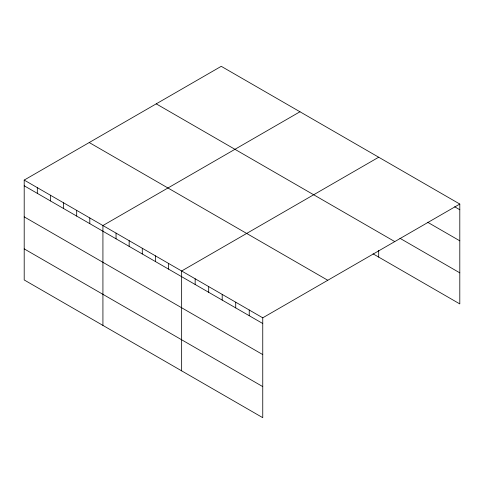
<?xml version="1.0" encoding="UTF-8"?>
<svg xmlns="http://www.w3.org/2000/svg" width="484" height="484" viewBox="0 0 484 484"><rect width="100%" height="100%" fill="white"/><g stroke="black" fill="none" stroke-linecap="round" stroke-linejoin="round"><path stroke-width="0.73" d="M262.752 354.584L262.752 317.813L24.2 180.084L24.2 279.952L262.752 417.68L262.752 354.584L24.2 216.862M24.2 180.084L221.248 66.32L459.8 204.048L459.8 303.916L373.067 253.846M299.971 111.768L102.923 225.532L102.923 325.405M378.694 157.221L181.645 270.986L181.645 370.853M262.752 317.813L459.8 204.048M454.651 206.777L459.8 209.747M427.614 222.241L459.8 240.826M399.935 238.279L459.8 272.843M156.223 103.86L394.775 241.589M89.225 142.538L327.777 280.266M24.2 185.783L262.752 323.512M24.2 248.879L262.752 386.607M378.694 250.434L378.694 257.089M249.236 310.008L249.236 315.707M235.72 302.204L235.72 307.903M222.198 294.399L222.198 300.098M208.683 286.595L208.683 292.294M195.161 278.79L195.161 284.489M168.523 263.405L168.523 269.11M155.406 255.83L155.406 261.535M142.284 248.256L142.284 253.961M129.161 240.681L129.161 246.386M116.045 233.107L116.045 238.812M89.8 217.957L89.8 223.656M76.684 210.383L76.684 216.082M63.561 202.808L63.561 208.507M50.439 195.233L50.439 200.933M37.322 187.659L37.322 193.358"/></g></svg>
